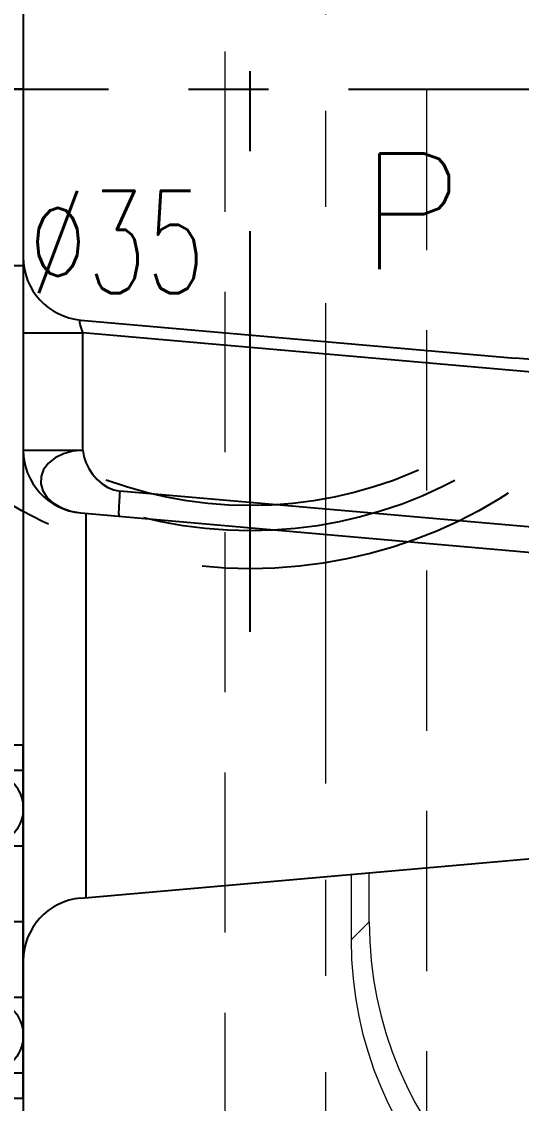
# Model space of a CAD drawing. Header units: inches. Extents: x 169168 to 170394, y -54081 to -53214.
# Drawn here: x 169723.3 to 169743.11, y -53568.69 to -53525.82 of the extents above; entities that cross this region are included whole.
import ezdxf

# ---------------------------------------------------------------- set-up
doc = ezdxf.new("R2010")
doc.units = ezdxf.units.IN
doc.header["$LTSCALE"] = 2
doc.header["$MEASUREMENT"] = 0
doc.header["$PDMODE"] = 3
doc.header["$PDSIZE"] = 0.3125
doc.linetypes.add('CENTER', pattern=[50.8, 31.75, -6.35, 6.35, -6.35])
doc.linetypes.add('HIDDEN', pattern=[9.525, 6.35, -3.175])
doc.layers.get('0').update_dxf_attribs({"linetype": 'CONTINUOUS'})
doc.layers.get('Defpoints').update_dxf_attribs({"linetype": 'CONTINUOUS'})
for name, color, linetype in [('CAV-COR', 1, 'CONTINUOUS'), ('Layer3', 3, 'CONTINUOUS'), ('SCREW', 52, 'HIDDEN'), ('SILDE', 6, 'CONTINUOUS'), ('SP', 3, 'CONTINUOUS'), ('SPRING', 160, 'CONTINUOUS')]:
    doc.layers.add(name, color=color, linetype=linetype)
for name, color, linetype, lineweight in [('dim', 3, 'CONTINUOUS', 15), ('WR', 122, 'HIDDEN', 18), ('枕位', 75, 'CONTINUOUS', 15)]:
    doc.layers.add(name, color=color, linetype=linetype, lineweight=lineweight)
doc.styles.add('ROMANC', font='romanc', dxfattribs={"width": 0.6, "height": 1})
doc.styles.get("Standard").update_dxf_attribs({"font": 'txt.shx', "width": 0.67})
doc.dimstyles.new('2.00', dxfattribs={"dimtxt": 4.5, "dimasz": 3, "dimexe": 0.666, "dimexo": 0.626, "dimgap": 1, "dimtad": 0, "dimzin": 0, "dimdsep": 46, "dimtxsty": 'Standard', "dimcen": 0.09, "dimclrd": 3, "dimclre": 3, "dimclrt": 7, "dimazin": 0, "dimtfac": 1, "dimtofl": 0, "dimtmove": 0, "dimatfit": 0, "dimfxl": 0, "dimtolj": 1, "dimtzin": 0, "dimarcsym": 0})

# ---------------------------------------------------------------- blocks, each defined once
blk = doc.blocks.new('*D36943')
at = {"layer": 'Defpoints', "color": 0}
for p in [(169611.737, -53458.499), (169633.361, -53458.499), (169734.541, -53598.499)]:
    blk.add_point(p, dxfattribs=at)
at = {"layer": 'dim', "color": 3, "linetype": 'ByBlock', "lineweight": -2}
for p, q in [((169632.735, -53458.499), (169611.071, -53458.499)), ((169611.737, -53461.499), (169611.737, -53521.217)), ((169611.737, -53595.499), (169611.737, -53535.78)), ((169733.915, -53598.499), (169611.071, -53598.499))]:
    blk.add_line(p, q, dxfattribs=at)
at = {"layer": 'dim', "color": 3, "linetype": 'ByBlock'}
for points in [[(169612.237, -53461.499), (169611.237, -53461.499), (169611.737, -53458.499)], [(169611.237, -53595.499), (169612.237, -53595.499), (169611.737, -53598.499)]]:
    blk.add_solid(points, dxfattribs=at)
at = {"layer": 'dim', "color": 7, "linetype": 'ByBlock', "insert": (169611.737, -53528.499), "char_height": 4.5, "attachment_point": 5, "rotation": 90}
blk.add_mtext('\\A1;140.00', dxfattribs=at)
blk = doc.blocks.new('20160723.115749')
at = {"layer": 'SCREW', "linetype": 'CENTER', "ltscale": 0.15}
for p, q in [((0, -8.5), (0, 8.5)), ((-8.5, 0), (8.5, 0))]:
    blk.add_line(p, q, dxfattribs=at)
at = {"layer": 'SCREW', "ltscale": 0.5}
blk.add_lwpolyline([(-1.732, 3), (-3.464, 0), (-1.732, -3), (1.732, -3), (3.464, 0), (1.732, 3)], close=True, dxfattribs=at)
for radius in [7, 6.5, 4]:
    blk.add_circle((0, 0), radius, dxfattribs=at)
at = {"layer": 'Layer3', "style": 'ROMANC', "width": 0.8}
blk.add_text('M8', height=4.1865, dxfattribs=at).set_placement((-3.976, -1.858))
blk = doc.blocks.new('20160826.162442')
at = {"color": 8, "linetype": 'HIDDEN'}
blk.add_circle((0, 0), 19, dxfattribs=at)
at = {"layer": 'SP', "linetype": 'CENTER', "ltscale": 0.25}
for p, q in [((0, -21.5), (0, 21.5)), ((-21.5, 0), (21.5, 0))]:
    blk.add_line(p, q, dxfattribs=at)
at = {"layer": 'SP', "linetype": 'HIDDEN'}
for radius in [17.5, 16.5]:
    blk.add_circle((0, 0), radius, dxfattribs=at)
at = {"layer": 'dim', "insert": (-5.289, -6.05), "char_height": 4.0633, "attachment_point": 5}
blk.add_mtext('Ø35', dxfattribs=at)
at = {"layer": 'SP'}
blk.add_text('P', height=4.582, dxfattribs=at).set_placement((4.334, -7.124))
blk = doc.blocks.new('20160903.143129')
at = {"layer": 'SPRING', "linetype": 'HIDDEN', "ltscale": 1.5}
for p, q in [((0, 7), (0, -7)), ((0, 7), (90, 7)), ((0, 6), (38, 6)), ((0, 3), (38, 3)), ((0, -3), (38, -3)), ((0, -6), (38, -6)), ((0, -7), (90, -7))]:
    blk.add_line(p, q, dxfattribs=at)
at = {"layer": 'SPRING', "linetype": 'CENTER'}
blk.add_line((0, 0), (90, 0), dxfattribs=at)
at = {"layer": 'SPRING', "linetype": 'HIDDEN', "ltscale": 1.5}
for centre in [(1.5, 4.5), (1.5, -4.5)]:
    blk.add_circle(centre, 1.5, dxfattribs=at)

msp = doc.modelspace()

# ---------------------------------------------------------------- linework, layer by layer
at = {"layer": 'CAV-COR', "linetype": 'ByBlock'}
msp.add_line((169723.361, -53458.499), (169723.361, -53590.499), dxfattribs=at)
at = {"layer": 'SILDE', "linetype": 'CENTER', "ltscale": 0.3}
msp.add_line((169723.361, -53528.499), (169633.361, -53528.499), dxfattribs=at)
at = {"layer": 'SILDE', "linetype": 'HIDDEN', "ltscale": 0.5}
msp.add_line((169723.361, -53535.499), (169711.361, -53535.499), dxfattribs=at)
at = {"layer": 'SILDE', "linetype": 'ByBlock'}
for p, q in [((169725.643, -53537.644), (169742.86, -53539.15)), ((169723.361, -53538.151), (169725.73, -53538.151)), ((169725.73, -53542.798), (169725.73, -53538.151)), ((169753.296, -53540.563), (169725.73, -53538.151)), ((169723.361, -53542.798), (169725.73, -53542.798)), ((169747.483, -53546.2), (169727.193, -53544.425)), ((169725.643, -53545.289), (169747.448, -53547.196)), ((169725.861, -53560.533), (169725.861, -53545.308)), ((169725.643, -53560.552), (169752.175, -53558.23)), ((169723.361, -53568.499), (169633.361, -53568.499))]:
    msp.add_line(p, q, dxfattribs=at)
for points in [[(169725.73, -53538.151), (169725.695, -53538.063), (169725.665, -53537.978), (169725.64, -53537.896), (169725.621, -53537.822), (169725.61, -53537.758), (169725.607, -53537.707), (169725.612, -53537.671), (169725.624, -53537.649), (169725.643, -53537.644)], [(169725.73, -53542.798), (169725.329, -53542.839), (169724.954, -53542.942), (169724.625, -53543.104), (169724.359, -53543.317), (169724.169, -53543.567), (169724.067, -53543.844), (169724.055, -53544.129), (169724.136, -53544.411), (169724.31, -53544.675), (169724.562, -53544.906), (169724.879, -53545.091), (169725.246, -53545.221), (169725.643, -53545.289)], [(169725.73, -53542.798), (169725.762, -53543.046), (169725.839, -53543.293), (169725.957, -53543.533), (169726.108, -53543.759), (169726.289, -53543.963), (169726.493, -53544.139), (169726.716, -53544.279), (169726.951, -53544.377), (169727.193, -53544.425)], [(169727.193, -53544.425), (169727.183, -53544.545), (169727.174, -53544.663), (169727.166, -53544.777), (169727.159, -53544.887), (169727.153, -53544.99), (169727.149, -53545.084), (169727.146, -53545.169), (169727.144, -53545.243), (169727.144, -53545.306), (169727.146, -53545.355), (169727.149, -53545.391), (169727.153, -53545.414), (169727.158, -53545.421)]]:
    msp.add_lwpolyline(points, dxfattribs=at)
for centre, start, end in [((169725.861, -53535.153), 180, 265), ((169725.861, -53542.798), 180, 265), ((169725.861, -53563.042), 95, 180)]:
    msp.add_arc(centre, 2.5, start, end, dxfattribs=at)
msp.add_ellipse((169742.816, -53539.648), major_axis=(9.554, -0.836), ratio=0.052137, start_param=1.004023, end_param=1.570796, dxfattribs=at)
at = {"layer": 'WR', "linetype": 'CENTER', "ltscale": 0.3}
msp.add_line((169735.361, -53586.499), (169735.361, -53458.499), dxfattribs=at)
at = {"layer": 'WR', "linetype": 'HIDDEN', "ltscale": 0.5}
for p, q in [((169731.361, -53590.499), (169731.361, -53464.499)), ((169739.361, -53582.499), (169739.361, -53474.499))]:
    msp.add_line(p, q, dxfattribs=at)
at = {"layer": '枕位', "linetype": 'ByBlock', "ltscale": 0.3}
for p, q in [((169737.078, -53561.497), (169737.078, -53559.551)), ((169736.361, -53559.614), (169736.361, -53562.215)), ((169736.361, -53562.215), (169737.078, -53561.497))]:
    msp.add_line(p, q, dxfattribs=at)
for centre in [(169752.136, -53561.383), (169751.418, -53562.1)]:
    msp.add_ellipse(centre, major_axis=(10.687, 10.687), ratio=0.992433, start_param=2.359993, end_param=3.923193, dxfattribs=at)

# ---------------------------------------------------------------- block references
at = {"layer": 'SCREW', "linetype": 'ByBlock'}
msp.add_blockref('20160723.115749', (169748.361, -53573.499), dxfattribs=at)
at = {"layer": 'SP', "linetype": 'ByBlock'}
msp.add_blockref('20160826.162442', (169732.361, -53528.499), dxfattribs=at)
at = {"layer": 'SPRING', "linetype": 'ByBlock', "rotation": 180}
msp.add_blockref('20160903.143129', (169723.361, -53561.499), dxfattribs=at)

# ---------------------------------------------------------------- dimensions: what is measured, and where the dimension line sits
at = {"layer": 'dim', "linetype": 'ByBlock'}
dim = msp.add_linear_dim(base=(169611.737, -53458.499), p1=(169734.541, -53598.499), p2=(169633.361, -53458.499), angle=90, dimstyle='2.00', dxfattribs=at)
dim.commit()
dim.dimension.update_dxf_attribs({"geometry": '*D36943', "text_midpoint": (169611.737, -53528.499)})

doc.saveas('drawing.dxf')
